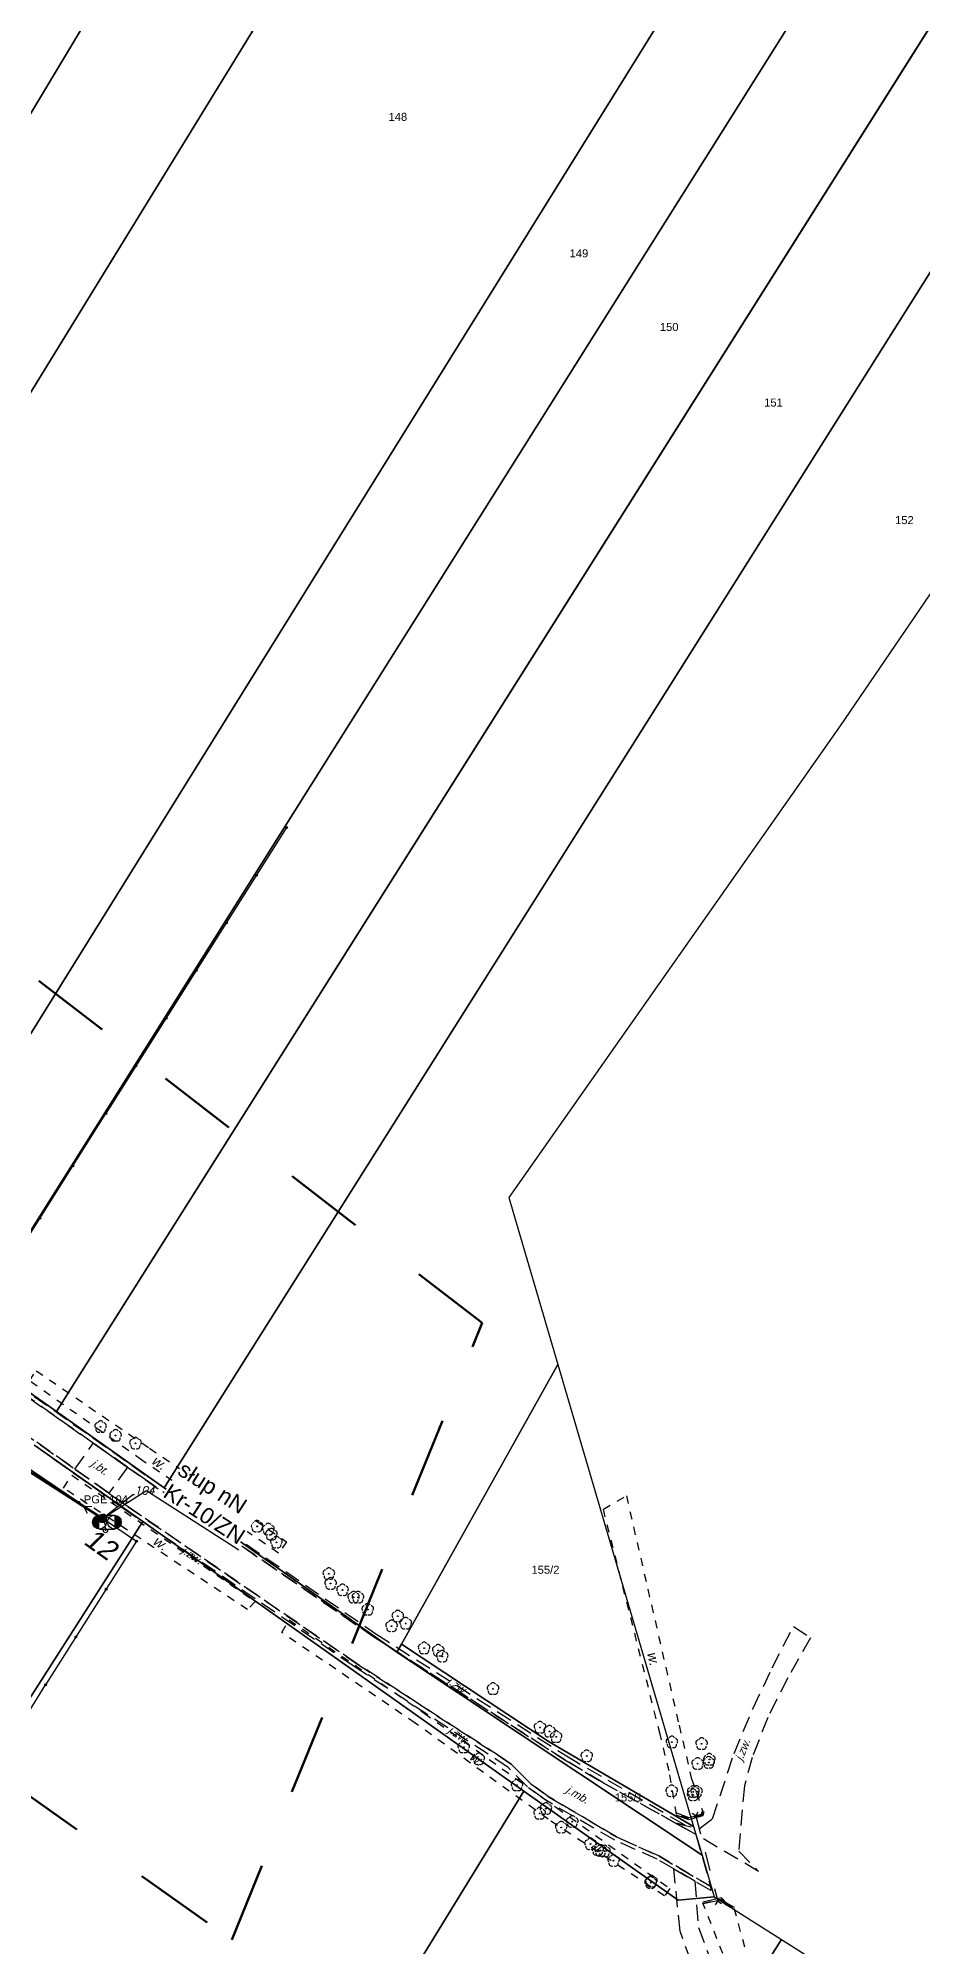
# Model space of a CAD drawing. Header units: metres. Extents: x 7542702 to 7555152, y 5804026 to 5815503.
# Drawn here: x 7547736.3 to 7547846.8, y 5806213.5 to 5806452 of the extents above; entities that cross this region are included whole.
import ezdxf
from ezdxf import colors
from ezdxf.entities.mleader import LeaderData, LeaderLine
from ezdxf.enums import TextEntityAlignment as Align
from ezdxf.math import Vec2, Vec3

# ---------------------------------------------------------------- set-up
doc = ezdxf.new("R2010")
doc.units = ezdxf.units.M
for name, pattern in [('4001', [0]), ('4002', [2, 1, -1]), ('4003', [3, 2, -1])]:
    doc.linetypes.add(name, pattern=pattern)
doc.layers.add('!tele', color=30, linetype='Continuous', lineweight=50, plot=False)
for name, color, linetype, lineweight in [('!trafo', 6, '4002', 50), ('_numery slupow etap 4 cz. 2', 7, 'Continuous', 40), ('_SIEC_NAPOWIETRZNA', 5, 'Continuous', 50), ('_SLUP_DZIERZAWIONY_ENERGETYCZNY', 1, 'Continuous', 30)]:
    doc.layers.add(name, color=color, linetype=linetype, lineweight=lineweight)
for name, color, linetype in [('_MM opisy', 7, 'Continuous'), ('_MM slupy', 5, 'Continuous'), ('Drogi', 135, 'Continuous'), ('Dzialki', 165, 'Continuous'), ('Elementy_budynkow', 7, 'Continuous'), ('Linie_napowietrzne', 184, 'Continuous'), ('makro-numeracja-punktow', 7, 'Continuous'), ('Ogrodzenia', 184, 'Continuous'), ('Roslinnosc', 104, 'Continuous'), ('SYSTEM', 250, 'Continuous'), ('Wody', 184, 'Continuous')]:
    doc.layers.add(name, color=color, linetype=linetype)
doc.layers.add('DIM', color=7, linetype='Continuous', plot=False)
doc.styles.add('DYN_DIM', font='arial.ttf')
doc.styles.add('GeodText', font='romans.shx', dxfattribs={"oblique": 14.323945})
doc.styles.get("Standard").update_dxf_attribs({"font": 'arial.ttf'})
doc.dimstyles.new('opis linie', dxfattribs={"dimtxt": 1.5, "dimasz": 0.18, "dimexe": 0.18, "dimexo": 0.0625, "dimgap": 2.5, "dimtad": 4, "dimdec": 0, "dimzin": 0, "dimdsep": 46, "dimtxsty": 'Standard', "dimcen": 0.09, "dimse1": 1, "dimse2": 1, "dimsd1": 1, "dimsd2": 1, "dimclrt": 256, "dimadec": 0, "dimazin": 0, "dimtfac": 1, "dimtdec": 0, "dimtofl": 0, "dimtmove": 0, "dimatfit": 3, "dimfxl": 1, "dimtfill": 1, "dimtolj": 1, "dimtzin": 0, "dimarcsym": 0})
doc.dimstyles.get("Standard").update_dxf_attribs({"dimtxt": 0.18, "dimasz": 0.18, "dimexe": 0.18, "dimexo": 0.0625, "dimgap": 0.09, "dimtad": 0, "dimtih": 1, "dimtoh": 1, "dimdec": 4, "dimzin": 0, "dimdsep": 46, "dimtxsty": 'Standard', "dimcen": 0.09, "dimadec": 0, "dimazin": 0, "dimtfac": 1, "dimtdec": 4, "dimtofl": 0, "dimtmove": 0, "dimatfit": 3, "dimfxl": 1, "dimtolj": 1, "dimtzin": 0, "dimarcsym": 0})

# ---------------------------------------------------------------- blocks, each defined once
blk = doc.blocks.new('1281')
at = {"layer": 'Ogrodzenia', "color": 184, "linetype": 'Continuous'}
for radius in [0.24, 0.16, 0.08]:
    blk.add_circle((0, 0), radius, dxfattribs=at)
blk = doc.blocks.new('1422')
at = {"layer": 'Roslinnosc', "color": 104, "linetype": 'Continuous'}
blk.add_circle((0, 0), 0.1, dxfattribs=at)
for centre, start, end in [((-0.71, 0.23), 102.5, 221.75), ((0, 0.75), 30.19, 149.77), ((0.71, 0.23), 318.3, 77.49), ((-0.44, -0.61), 174.33, 293.45), ((0.44, -0.61), 246.24, 5.74)]:
    blk.add_arc(centre, 0.75, start, end, dxfattribs=at)
blk = doc.blocks.new('2361')
at = {"layer": 'Linie_napowietrzne', "color": 184, "linetype": 'Continuous'}
for p, q in [((0, 0.66), (0, 1)), ((0, 0.33), (0, 0.6)), ((0, 0), (0, 0.3))]:
    blk.add_line(p, q, dxfattribs=at)
blk = doc.blocks.new('1361')
at = {"layer": 'Linie_napowietrzne', "color": 184, "linetype": 'Continuous'}
blk.add_circle((0, 0), 0.5, dxfattribs=at)
blk = doc.blocks.new('2554')
at = {"layer": 'Drogi', "color": 8, "linetype": '4002'}
blk.add_line((0, 0), (0, 1), dxfattribs=at)
blk = doc.blocks.new('1554')
at = {"layer": 'Drogi', "color": 8, "linetype": 'Continuous'}
for p, q in [((-0.75, -0.75), (0, 0)), ((0, 0), (0.75, -0.75))]:
    blk.add_line(p, q, dxfattribs=at)
blk = doc.blocks.new('1047')
at = {"layer": 'SYSTEM', "color": 250, "linetype": 'Continuous'}
blk.add_line((0, 1), (0, 11), dxfattribs=at)
blk = doc.blocks.new('1046')
at = {"layer": 'SYSTEM', "color": 250, "linetype": 'Continuous'}
for p, q in [((0, 1), (0, 11)), ((-1, 4.8), (0, 6.5)), ((1, 4.8), (0, 6.5))]:
    blk.add_line(p, q, dxfattribs=at)
blk = doc.blocks.new('SLUP_DZIERZAWIONY')
h = blk.add_hatch(color=256)
h.dxf.hatch_style = 1
h.paths.add_polyline_path([(0.53, 0, 1), (-0.53, 0, 1)])
at = {"lineweight": 30}
blk.add_circle((0, 0), 0.527, dxfattribs=at)
at = {"color": 7, "flags": 12}
blk.add_attdef('WLASCICIEL', text='', height=1, dxfattribs=at).set_placement((0.63, 1.89), align=Align.RIGHT)
at = {"color": 7, "style": 'DYN_DIM', "flags": 13}
blk.add_attdef('ODC_FUNKCJONALNY', text='', height=1, dxfattribs=at).set_placement((0.36, 3.33), align=Align.CENTER)
at = {"color": 7, "flags": 12}
blk.add_attdef('SLUP_NUMER', (0.87, 1.89), '', height=1, dxfattribs=at)
blk.add_attdef('TYP', text='', height=1, dxfattribs=at).set_placement((0, -2.82), align=Align.CENTER)
blk = doc.blocks.new('R')
at = {"layer": '_MM slupy', "transparency": 33554687}
h = blk.add_hatch(color=256, dxfattribs=at)
h.dxf.hatch_style = 1
h.paths.add_polyline_path([(-0.93, -0.86), (-0.93, 0.86, 1)])
h = blk.add_hatch(color=256, dxfattribs=at)
h.dxf.hatch_style = 1
h.paths.add_polyline_path([(0.93, 0.86), (0.93, -0.86, 1)])
at = {"layer": '_MM slupy'}
for points in [[(-0.93, 0.86), (0.93, 0.86)], [(-0.93, -0.86), (0.93, -0.86)]]:
    blk.add_lwpolyline(points, dxfattribs=at)
for centre in [(-0.93, 0), (0.93, 0)]:
    blk.add_circle(centre, 0.857, dxfattribs=at)
blk = doc.blocks.new('*D199')
at = {"layer": 'Defpoints', "color": 0}
for p in [(7547708.5, 5806290.04), (7547708.91, 5806290.67), (7547744.3, 5806267.03)]:
    blk.add_point(p, dxfattribs=at)
at = {"layer": 'DIM', "insert": (7547725.04, 5806276.42), "char_height": 1.5, "attachment_point": 5, "rotation": 327.2696, "bg_fill": 3, "box_fill_scale": 1.1, "bg_fill_color": 9, "bg_fill_true_color": 13158600, "bg_fill_transparency": 0}
blk.add_mtext('\\A1;- 43 m -', dxfattribs=at)

msp = doc.modelspace()

# ---------------------------------------------------------------- linework, layer by layer
at = {"layer": '!tele'}
msp.add_lwpolyline([(7547329.99, 5806584.44), (7547366.68, 5806555.52), (7547406.65, 5806523.82), (7547442.58, 5806495.39), (7547480.32, 5806465.41), (7547517.72, 5806435.85), (7547554.04, 5806407.49), (7547592.17, 5806377.21), (7547620.46, 5806353.86), (7547667.01, 5806318.24), (7547708.5, 5806290.04), (7547744.3, 5806267.03)], dxfattribs=at)
at = {"layer": '!trafo', "ltscale": 10}
msp.add_lwpolyline([(7546747.54, 5807433.55), (7546707.13, 5807334.94), (7547051.46, 5807071.49), (7547150.64, 5807000.95), (7547259.86, 5806782.01), (7547244.22, 5806581.99), (7547760.47, 5806214.35), (7547791.76, 5806291.46), (7547331.38, 5806646.8), (7547319.09, 5806843.46), (7547208.46, 5807050.19), (7546929.11, 5807322.84)], close=True, dxfattribs=at)
at = {"layer": '_SIEC_NAPOWIETRZNA'}
msp.add_lwpolyline([(7547744.3, 5806267.03), (7547708.5, 5806290.04), (7547667.01, 5806318.24)], dxfattribs=at)
at = {"layer": 'Drogi', "color": 8, "linetype": '4003'}
for p, q in [((7547716.14, 5806296.11), (7547749.92, 5806272.32)), ((7547743.16, 5806276.45, 133.51), (7547722.81, 5806290.79)), ((7547722.81, 5806290.79), (7547749.64, 5806271.88)), ((7547722.81, 5806290.79), (7547749.64, 5806271.88)), ((7547747.52, 5806268.49), (7547720.98, 5806287.26)), ((7547747.52, 5806268.49), (7547720.98, 5806287.26)), ((7547747.18, 5806268.08), (7547728.57, 5806281.28)), ((7547729.21, 5806281.43), (7547740.86, 5806273.2, 133.5)), ((7547740.86, 5806273.2, 133.5), (7547743.16, 5806276.45, 133.51)), ((7547747.43, 5806273.44), (7547743.16, 5806276.45, 133.51)), ((7547743.16, 5806276.45, 133.51), (7547747.43, 5806273.44)), ((7547740.86, 5806273.2, 133.5), (7547745.12, 5806270.19)), ((7547745.12, 5806270.19), (7547740.86, 5806273.2, 133.5)), ((7547747.43, 5806273.44), (7547745.12, 5806270.19)), ((7547749.64, 5806271.88), (7547747.43, 5806273.44)), ((7547749.92, 5806272.32), (7547778.49, 5806252.62)), ((7547745.12, 5806270.19), (7547747.52, 5806268.49)), ((7547778.23, 5806252.23, 132.92), (7547749.64, 5806271.88)), ((7547749.64, 5806271.88), (7547778.23, 5806252.23, 132.92)), ((7547749.64, 5806271.88), (7547778.23, 5806252.23, 132.92)), ((7547775.76, 5806248.53), (7547747.18, 5806268.08)), ((7547747.52, 5806268.49), (7547776.05, 5806248.92, 132.91)), ((7547776.05, 5806248.92, 132.91), (7547747.52, 5806268.49)), ((7547776.05, 5806248.92, 132.91), (7547747.52, 5806268.49)), ((7547828.02, 5806248.38), (7547830.65, 5806253.53)), ((7547830.65, 5806253.53), (7547832.8, 5806252.11)), ((7547802.08, 5806236.88), (7547778.23, 5806252.23, 132.92)), ((7547778.23, 5806252.23, 132.92), (7547802.08, 5806236.88)), ((7547778.23, 5806252.23, 132.92), (7547802.08, 5806236.88)), ((7547778.49, 5806252.62), (7547802.3, 5806237.35)), ((7547832.8, 5806252.11), (7547829.95, 5806247.11)), ((7547795.01, 5806235.92), (7547775.76, 5806248.53)), ((7547776.05, 5806248.92, 132.91), (7547794.06, 5806237.22)), ((7547794.06, 5806237.22), (7547776.05, 5806248.92, 132.91)), ((7547794.06, 5806237.22), (7547776.05, 5806248.92, 132.91)), ((7547825.62, 5806243.32), (7547828.02, 5806248.38)), ((7547829.95, 5806247.11), (7547827.45, 5806242.17, 132.4)), ((7547823.24, 5806237.64), (7547825.62, 5806243.32)), ((7547827.45, 5806242.17, 132.4), (7547825.51, 5806237.15)), ((7547794.06, 5806237.22), (7547795.38, 5806236.31)), ((7547795.38, 5806236.31), (7547794.06, 5806237.22)), ((7547795.38, 5806236.31), (7547794.06, 5806237.22)), ((7547795.38, 5806236.31), (7547797.84, 5806233.88)), ((7547797.84, 5806233.88), (7547795.38, 5806236.31)), ((7547797.84, 5806233.88), (7547795.38, 5806236.31)), ((7547806.88, 5806233.99), (7547802.08, 5806236.88)), ((7547802.08, 5806236.88), (7547806.88, 5806233.99)), ((7547802.08, 5806236.88), (7547806.88, 5806233.99)), ((7547802.3, 5806237.35), (7547817.12, 5806228.72)), ((7547820.56, 5806229.5), (7547823.24, 5806237.64)), ((7547825.51, 5806237.15), (7547824.53, 5806233.62, 132.4)), ((7547797.42, 5806233.51), (7547795.01, 5806235.92)), ((7547797.84, 5806233.88), (7547800.02, 5806232.27)), ((7547800.02, 5806232.27), (7547797.84, 5806233.88)), ((7547800.02, 5806232.27), (7547797.84, 5806233.88)), ((7547815.94, 5806228.96), (7547806.88, 5806233.99)), ((7547806.88, 5806233.99), (7547815.94, 5806228.96)), ((7547806.88, 5806233.99), (7547815.94, 5806228.96)), ((7547799.7, 5806231.81), (7547797.42, 5806233.51)), ((7547808.33, 5806226.83), (7547799.7, 5806231.81)), ((7547800.02, 5806232.27), (7547808.57, 5806227.24, 132.64)), ((7547808.57, 5806227.24, 132.64), (7547800.02, 5806232.27)), ((7547808.57, 5806227.24, 132.64), (7547800.02, 5806232.27)), ((7547824.53, 5806233.62, 132.4), (7547823.82, 5806225.47)), ((7547818.86, 5806228.25), (7547820.56, 5806229.5)), ((7547813.64, 5806224.45), (7547808.33, 5806226.83)), ((7547808.57, 5806227.24, 132.64), (7547813.83, 5806224.85)), ((7547813.83, 5806224.85), (7547808.57, 5806227.24, 132.64)), ((7547813.83, 5806224.85), (7547808.57, 5806227.24, 132.64)), ((7547815.94, 5806228.96), (7547818.86, 5806228.25)), ((7547818.48, 5806227.54), (7547815.94, 5806228.96)), ((7547817.12, 5806228.72), (7547815.94, 5806228.96)), ((7547815.94, 5806228.96), (7547818.48, 5806227.54)), ((7547815.94, 5806228.96), (7547818.48, 5806227.54)), ((7547826.31, 5806222.92), (7547818.48, 5806227.54)), ((7547818.48, 5806227.54), (7547820.28, 5806221.07)), ((7547818.48, 5806227.54), (7547820.28, 5806221.07)), ((7547815.7, 5806223.25), (7547813.64, 5806224.45)), ((7547813.83, 5806224.85), (7547820.28, 5806221.07)), ((7547820.28, 5806221.07), (7547813.83, 5806224.85)), ((7547820.28, 5806221.07), (7547813.83, 5806224.85)), ((7547823.82, 5806225.47), (7547826.31, 5806222.92)), ((7547815.7, 5806223.25), (7547818.33, 5806221.72)), ((7547816.5, 5806215.47, 132.4), (7547815.7, 5806223.25)), ((7547818.33, 5806221.72), (7547815.7, 5806223.25)), ((7547818.33, 5806221.72), (7547818.79, 5806215.89)), ((7547820.32, 5806220.52), (7547818.33, 5806221.72)), ((7547820.28, 5806221.07), (7547820.32, 5806220.52)), ((7547818.89, 5806208.85, 132.3), (7547816.5, 5806215.47, 132.4)), ((7547818.79, 5806215.89), (7547821.16, 5806209.66))]:
    msp.add_line(p, q, dxfattribs=at)
at = {"layer": 'Dzialki'}
for p, q in [((7547846.01, 5806588), (7547681.78, 5806320.55)), ((7547681.78, 5806320.55), (7547846.01, 5806588)), ((7547715.94, 5806296.39), (7547880.52, 5806561.35)), ((7547880.52, 5806561.35), (7547715.94, 5806296.39)), ((7547726.48, 5806288.93), (7547891.64, 5806551.49)), ((7547891.64, 5806551.49), (7547726.48, 5806288.93)), ((7547903.66, 5806542.11), (7547738.56, 5806280.39)), ((7547738.56, 5806280.39), (7547903.66, 5806542.11)), ((7547822.08, 5806382.02), (7547917.32, 5806533.3)), ((7547917.32, 5806533.3), (7547822.08, 5806382.02)), ((7547669.22, 5806332.61), (7547741.96, 5806453.63)), ((7547741.96, 5806453.63), (7547669.22, 5806332.61)), ((7547856.18, 5806395), (7547836.52, 5806366.08)), ((7547752.02, 5806270.87), (7547822.08, 5806382.02)), ((7547822.08, 5806382.02), (7547752.02, 5806270.87)), ((7547836.52, 5806366.08), (7547795.88, 5806308.25)), ((7547795.88, 5806308.25), (7547795.1, 5806307.13)), ((7547795.1, 5806307.13), (7547801.22, 5806286.28)), ((7547726.48, 5806288.93), (7547738.56, 5806280.39)), ((7547738.56, 5806280.39), (7547726.48, 5806288.93)), ((7547726.48, 5806288.93), (7547738.56, 5806280.39)), ((7547801.22, 5806286.28), (7547781.68, 5806251.33)), ((7547781.68, 5806251.33), (7547801.22, 5806286.28)), ((7547801.22, 5806286.28), (7547818.19, 5806228.54)), ((7547738.56, 5806280.39), (7547752.02, 5806270.87)), ((7547752.02, 5806270.87), (7547738.56, 5806280.39)), ((7547738.56, 5806280.39), (7547752.02, 5806270.87)), ((7547749.34, 5806266.64), (7547735.88, 5806276.16)), ((7547735.88, 5806276.16), (7547749.34, 5806266.64)), ((7547749.34, 5806266.64), (7547735.88, 5806276.16)), ((7547781.1, 5806250.3), (7547752.02, 5806270.87)), ((7547752.02, 5806270.87), (7547781.1, 5806250.3)), ((7547752.02, 5806270.87), (7547781.1, 5806250.3)), ((7547682.5, 5806162.17), (7547749.34, 5806266.64)), ((7547749.34, 5806266.64), (7547682.5, 5806162.17)), ((7547749.34, 5806266.64), (7547796.99, 5806232.94)), ((7547796.99, 5806232.94), (7547749.34, 5806266.64)), ((7547796.99, 5806232.94), (7547749.34, 5806266.64)), ((7547781.68, 5806251.33), (7547781.1, 5806250.3)), ((7547781.1, 5806250.3), (7547781.68, 5806251.33)), ((7547800.12, 5806239.12), (7547781.68, 5806251.33)), ((7547781.68, 5806251.33), (7547800.12, 5806239.12)), ((7547781.1, 5806250.3), (7547819.24, 5806224.95)), ((7547819.24, 5806224.95), (7547781.1, 5806250.3)), ((7547781.1, 5806250.3), (7547819.24, 5806224.95)), ((7547818.19, 5806228.54), (7547800.12, 5806239.12)), ((7547800.12, 5806239.12), (7547818.19, 5806228.54)), ((7547796.99, 5806232.94), (7547723.85, 5806114.1)), ((7547723.85, 5806114.1), (7547796.99, 5806232.94)), ((7547796.99, 5806232.94), (7547816.24, 5806219.33)), ((7547816.24, 5806219.33), (7547796.99, 5806232.94)), ((7547816.24, 5806219.33), (7547796.99, 5806232.94)), ((7547818.19, 5806228.54), (7547819.24, 5806224.95)), ((7547819.24, 5806224.95), (7547820.76, 5806219.75)), ((7547819.24, 5806224.95), (7547820.76, 5806219.75)), ((7547816.24, 5806219.33), (7547820.76, 5806219.75)), ((7547820.76, 5806219.75), (7547816.24, 5806219.33)), ((7547820.76, 5806219.75), (7547816.24, 5806219.33)), ((7547820.76, 5806219.75), (7547829.16, 5806214.43)), ((7547824.17, 5806206.53), (7547829.16, 5806214.43)), ((7547829.16, 5806214.43), (7547824.17, 5806206.53)), ((7547829.16, 5806214.43), (7547873.45, 5806186.39))]:
    msp.add_line(p, q, dxfattribs=at)
at = {"layer": 'Elementy_budynkow', "color": 7, "linetype": '4001'}
for p, q in [((7547817.59, 5806229.36), (7547816, 5806229.94)), ((7547817.61, 5806229.62), (7547816.08, 5806230.18)), ((7547819.33, 5806229.85), (7547817.59, 5806229.36)), ((7547819.13, 5806230.05), (7547817.61, 5806229.62)), ((7547819.22, 5806230.42), (7547819.13, 5806230.05)), ((7547819.46, 5806230.36), (7547819.33, 5806229.85)), ((7547821.67, 5806219.6), (7547819.32, 5806219.09)), ((7547822.26, 5806219.01), (7547821.67, 5806219.6)), ((7547821.59, 5806219.32), (7547819.38, 5806218.85)), ((7547822.1, 5806218.81), (7547821.59, 5806219.32)), ((7547823.16, 5806218.21), (7547822.1, 5806218.81)), ((7547823.28, 5806218.43), (7547822.26, 5806219.01))]:
    msp.add_line(p, q, dxfattribs=at)
at = {"layer": 'Ogrodzenia', "color": 184, "linetype": '4001'}
for p, q in [((7547767.32, 5806353.38), (7547744.74, 5806317.63)), ((7547728.27, 5806291.51), (7547744.74, 5806317.63)), ((7547726.99, 5806278.78), (7547748.55, 5806264.19)), ((7547748.55, 5806264.19), (7547737.21, 5806246.23)), ((7547717.24, 5806214.01, 133.66), (7547737.21, 5806246.23))]:
    msp.add_line(p, q, dxfattribs=at)
at = {"layer": 'Wody', "color": 184, "linetype": '4002'}
for points in [[(7547750.21, 5806275.81, 133.1), (7547767.33, 5806264.13, 132.9), (7547766.32, 5806262.71, 133.2), (7547749.24, 5806274.33, 133.5), (7547735.2, 5806284.22, 133.6), (7547736.02, 5806285.49, 133.4), (7547750.21, 5806275.81, 133.1)], [(7547740.48, 5806272.44, 133.5), (7547763.4, 5806256.66, 133.1), (7547762.44, 5806255.65, 133.2), (7547739.46, 5806270.83, 133.5), (7547740.48, 5806272.44, 133.5)], [(7547806.91, 5806268.18, 0), (7547809.78, 5806269.87, 0), (7547816.37, 5806241.19, 131.8), (7547817.9, 5806234.63, 0), (7547819.34, 5806230.39, 0), (7547819.23, 5806229.95, 0), (7547817.6, 5806229.49, 0), (7547816.04, 5806230.06, 0), (7547815.12, 5806235.47, 0), (7547814, 5806240.07, 131.9), (7547806.91, 5806268.18, 0)], [(7547767.65, 5806254.36, 133.2), (7547784.51, 5806242.71, 132.8), (7547801.05, 5806230.91, 132.6), (7547815.22, 5806220.77, 132.3), (7547814.56, 5806219.87, 132.3), (7547800.01, 5806229.43, 132.6), (7547783.39, 5806241.46, 132.8), (7547766.72, 5806252.77, 133.1), (7547767.65, 5806254.36, 133.2)], [(7547827.22, 5806191.65, 0), (7547822.56, 5806210.78, 131.9), (7547819.35, 5806218.97, 0), (7547821.63, 5806219.46, 0), (7547822.18, 5806218.91, 0), (7547823.22, 5806218.32, 0), (7547825.3, 5806210.8, 131.9), (7547829.95, 5806191.34, 0), (7547827.22, 5806191.65, 0)]]:
    msp.add_polyline3d(points, dxfattribs=at)

# ---------------------------------------------------------------- block references
at = {"layer": '_SLUP_DZIERZAWIONY_ENERGETYCZNY'}
msp.add_blockref('SLUP_DZIERZAWIONY', (7547744.3, 5806267.03), dxfattribs=at).add_auto_attribs({'WLASCICIEL': 'PGE', 'SLUP_NUMER': '104'})
at = {"layer": 'Drogi', "color": 8}
for p, xscale, yscale, zscale, rotation in [((7547818.45, 5806229.87), 0.4999999999999996, 0.4999999999999996, 0.4999999999999996, 194.4524279999998), ((7547821.2, 5806219.2), 0.4999999999999998, 0.4999999999999998, 0.4999999999999998, 14.452428)]:
    msp.add_blockref('1554', p, dxfattribs=dict(at, xscale=xscale, yscale=yscale, zscale=zscale, rotation=rotation))
at = {"layer": 'Drogi', "color": 8, "xscale": 0.4999999999999996, "yscale": 11.018684, "rotation": 194.4524279999998}
msp.add_blockref('2554', (7547818.45, 5806229.87), dxfattribs=at)
at = {"layer": 'Linie_napowietrzne', "color": 184, "xscale": 0.5, "yscale": 0.5, "zscale": 0.5, "rotation": 57.26957099999998}
for name in ['1046', '1047']:
    msp.add_blockref(name, (7547744.72, 5806266.76), dxfattribs=at)
at = {"layer": 'Linie_napowietrzne', "color": 184, "xscale": 0.5, "yscale": 0.5, "zscale": 0.5}
for p in [(7547744.47, 5806267.32), (7547744.47, 5806267.32), (7547744.69, 5806265.49), (7547744.69, 5806265.49)]:
    msp.add_blockref('1361', p, dxfattribs=at)
at = {"layer": 'Linie_napowietrzne', "color": 184, "yscale": 1.843177}
for xscale, rotation in [(0.4999999999999999, 186.8551189999998), (0.4999999999999998, 186.8551189999997)]:
    msp.add_blockref('2361', (7547744.47, 5806267.32), dxfattribs=dict(at, xscale=xscale, rotation=rotation))
at = {"layer": 'Ogrodzenia', "color": 184, "xscale": 0.5, "yscale": 0.5, "zscale": 0.5}
for p in [(7547767.32, 5806353.38), (7547763.56, 5806347.42), (7547759.79, 5806341.46), (7547756.03, 5806335.5), (7547752.27, 5806329.55), (7547748.5, 5806323.59), (7547744.74, 5806317.63), (7547744.74, 5806317.63), (7547740.62, 5806311.1), (7547736.5, 5806304.57), (7547741.36, 5806269.05), (7547748.55, 5806264.19), (7547748.55, 5806264.19), (7547744.77, 5806258.2), (7547740.99, 5806252.22), (7547737.21, 5806246.23), (7547737.21, 5806246.23)]:
    msp.add_blockref('1281', p, dxfattribs=at)
at = {"layer": 'Roslinnosc', "color": 104, "xscale": 0.5, "yscale": 0.5, "zscale": 0.5}
for p in [(7547744.07, 5806278.48, 134.57), (7547745.95, 5806277.39, 134.52), (7547748.44, 5806276.42, 134.53), (7547755.34, 5806270.31, 134.64), (7547755.8, 5806270.82, 134.6), (7547760.63, 5806268.47, 134.9), (7547763.63, 5806266.04, 134.67), (7547765.04, 5806265.68, 134.64), (7547765.42, 5806265.04, 135.28), (7547766.05, 5806264.05, 135.29), (7547772.6, 5806260.11, 135.42), (7547772.82, 5806258.89, 135.44), (7547774.31, 5806258.09, 135.38), (7547775.69, 5806257.18, 135.26), (7547776.24, 5806257.17, 135.27), (7547777.46, 5806255.65, 134.99), (7547781.22, 5806254.81, 135.19), (7547780.44, 5806253.58, 134.6), (7547782.2, 5806253.91, 134.87), (7547784.51, 5806250.82, 134.58), (7547786.27, 5806250.53, 134.72), (7547786.77, 5806249.79, 134.85), (7547793.12, 5806245.74, 134.25), (7547798.99, 5806240.91, 134.24), (7547800.18, 5806240.41, 133.54), (7547789.46, 5806238.44, 134.75), (7547801, 5806239.74, 133.57), (7547815.47, 5806239.07, 133.83), (7547819.18, 5806238.86, 133.75), (7547791.34, 5806236.96, 134.71), (7547804.83, 5806237.34, 133.72), (7547818.69, 5806236.38, 133.19), (7547820.08, 5806236.52, 133.05), (7547820.16, 5806236.9, 132.94), (7547796.12, 5806233.69, 133.93), (7547799.72, 5806230.76, 133.38), (7547815.45, 5806232.96, 133.43), (7547818.12, 5806232.47, 133.31), (7547818.15, 5806232.88, 133.28), (7547818.55, 5806232.87, 133.25), (7547798.95, 5806230.15, 135.01), (7547801.64, 5806228.42, 134.49), (7547803.02, 5806229.14, 133.49), (7547805.3, 5806226.35, 134.07), (7547806.21, 5806225.63, 134.09), (7547806.56, 5806225.52, 133.34), (7547807.03, 5806225.44, 133.78), (7547808.18, 5806224.26, 133.2), (7547812.82, 5806221.52, 132.66), (7547812.92, 5806221.67, 132.71)]:
    msp.add_blockref('1422', p, dxfattribs=at)

# ---------------------------------------------------------------- texts
at = {"layer": 'Drogi', "color": 8, "oblique": 15}
for s, rotation, p in [('j.bt. ', 324.7481, (7547742.77, 5806273.68)), ('j.zw. ', 325.542, (7547754.08, 5806262.79)), ('j.zw. ', 325.423, (7547787.26, 5806246.48)), ('j.zw. ', 325.542, (7547787.4, 5806240.37)), ('j.zw. ', 67.2205, (7547824.25, 5806236.65)), ('j.mb. ', 329.8758, (7547802.12, 5806232.85)), ('j.mb. ', 329.8758, (7547802.12, 5806232.85))]:
    msp.add_text(s, height=1, rotation=rotation, dxfattribs=at).set_placement(p)
at = {"layer": 'Dzialki'}
for s, p in [('148', (7547780.06, 5806441.7)), ('149', (7547802.69, 5806424.64)), ('150', (7547813.97, 5806415.44)), ('151', (7547827, 5806405.99)), ('152', (7547843.36, 5806391.3)), ('155/2', (7547797.92, 5806260.12)), ('155/1', (7547808.33, 5806231.66))]:
    msp.add_text(s, height=1, dxfattribs=at).set_placement(p)
at = {"layer": 'makro-numeracja-punktow', "color": 6, "insert": (7547748.3, 5806270.03), "char_height": 1, "attachment_point": 7, "line_spacing_factor": 0.8, "style": 'GeodText'}
msp.add_mtext('104', dxfattribs=at)
at = {"layer": 'Wody', "color": 184, "oblique": 15}
for rotation, p in [(325.6965, (7547750.3, 5806274)), (325.4533, (7547750.47, 5806263.95)), (282.9406, (7547812.35, 5806250.26)), (324.4951, (7547790.01, 5806237.03))]:
    msp.add_text('w.', height=1.25, rotation=rotation, dxfattribs=at).set_placement(p)

# ---------------------------------------------------------------- leaders
at = {"layer": 'makro-numeracja-punktow', "color": 6, "has_arrowhead": 0, "annotation_type": 0, "has_hookline": 1, "hookline_direction": 0, "text_width": 2.35}
msp.add_leader([(7547744.3, 5806267.03), (7547748.12, 5806270.03), (7547748.3, 5806270.03)], dimstyle='Standard', dxfattribs=at)

# ---------------------------------------------------------------- next in the draw order: leaders
at = {"layer": '_MM opisy'}
ml = msp.add_multileader_mtext('Standard', dxfattribs=at)
ml.set_content('\\pxql;słup nN\\PKr-10/ZN', color=256)
ml.set_leader_properties()
ml.build(insert=Vec2(0, 0))
ml.multileader.update_dxf_attribs({"has_text_frame": 1, "text_left_attachment_type": 5, "text_right_attachment_type": 5, "dogleg_length": 1, "arrow_head_size": 1})
ctx = ml.context
ctx.base_point, ctx.char_height, ctx.arrow_head_size, ctx.landing_gap_size, ctx.plane_origin, ctx.plane_x_axis, ctx.plane_y_axis = Vec3(7547750.65, 5806269.96), 2, 1, 1, Vec3(7547744.98, 5806264.91), Vec3(0.841224, -0.540687), Vec3(0.540687, 0.841224)
ctx.left_attachment, ctx.right_attachment = 5, 5
notes = []
notes.append((ctx, [(0, (1, 1, 0), (7547749.81, 5806270.51), (0.841224, -0.540687), 1, [(0, [(7547744.3, 5806267.03), (7547749.81, 5806270.51)], 0, [])])]))
ctx.mtext.insert, ctx.mtext.text_direction, ctx.mtext.flow_direction = Vec3(7547754.63, 5806274.3), Vec3(0.841224, -0.540687), 5
ctx.mtext.has_bg_fill, ctx.mtext.bg_color, ctx.mtext.bg_scale_factor, ctx.mtext.bg_transparency, ctx.mtext.use_window_bg_color = 1, -1023410175, 1, 0, 1
for ctx, leaders in notes:
    for number, flags, end, landing, length, lines in leaders:
        leader = LeaderData()
        leader.index, (leader.has_last_leader_line, leader.has_dogleg_vector, leader.attachment_direction) = number, flags
        leader.last_leader_point, leader.dogleg_vector, leader.dogleg_length = Vec3(end), Vec3(landing), length
        for number, points, colour, breaks in lines:
            line = LeaderLine()
            line.index, line.vertices, line.color, line.breaks = number, Vec3.list(points), colors.encode_raw_color(colour), breaks
            leader.lines.append(line)
        ctx.leaders.append(leader)

# ---------------------------------------------------------------- next in the draw order: block references
at = {"layer": '!trafo'}
msp.add_blockref('R', (7547744.87, 5806266.57), dxfattribs=at)

# ---------------------------------------------------------------- next in the draw order: texts
at = {"layer": '_numery slupow etap 4 cz. 2', "oblique": 10}
msp.add_text('12', height=2.5, rotation=324.4981, dxfattribs=at).set_placement((7547741.81, 5806263.93))

# ---------------------------------------------------------------- next in the draw order: dimensions: what is measured, and where the dimension line sits
at = {"layer": 'DIM'}
dim = msp.add_aligned_dim(p1=(7547744.3, 5806267.03), p2=(7547708.5, 5806290.04), distance=-0.75, dimstyle='opis linie', override={"dimpost": '- <> m -'}, dxfattribs=at)
dim.commit()
dim.dimension.update_dxf_attribs({"geometry": '*D199', "text_midpoint": (7547725.04, 5806276.42)})

doc.saveas('drawing.dxf')
